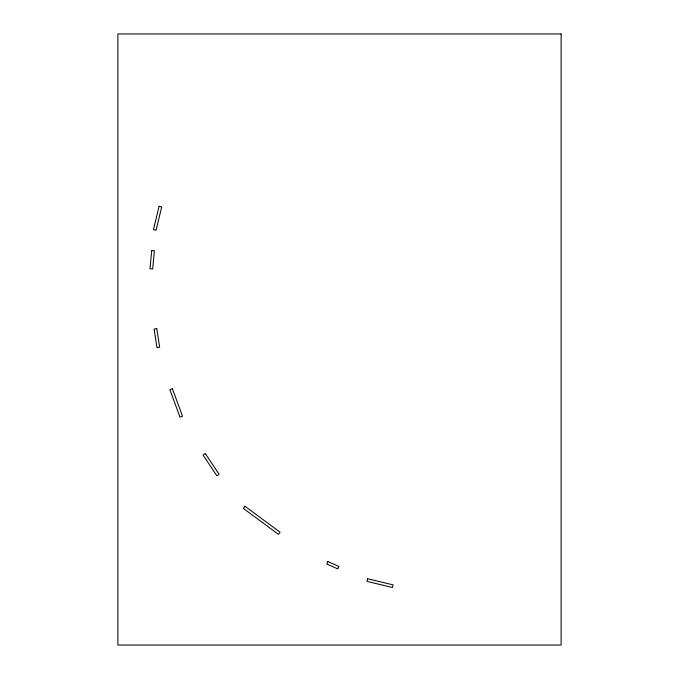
<?xml version="1.0" encoding="UTF-8"?>
<svg xmlns="http://www.w3.org/2000/svg" width="679" height="679" viewBox="0 0 679 679"><rect width="100%" height="100%" fill="white"/><g stroke="black" fill="none" stroke-linecap="round" stroke-linejoin="round"><path stroke-width="1.02" d="M151.706 250.509L149.983 268.723L152.665 268.977L154.388 250.763L151.706 250.509M159.073 206.297L153.454 229.629L156.085 230.257L161.695 206.934L159.073 206.297M367.628 578.754L366.991 581.377L392.462 587.496L393.09 584.874L367.628 578.754M327.864 561.558L326.769 564.028L337.777 568.926L338.872 566.464L327.864 561.558M244.975 506.245L243.371 508.41L278.458 534.348L280.062 532.183L244.975 506.245M205.313 453.564L203.063 455.057L216.856 475.826L219.105 474.341L205.313 453.564M172.381 388.728L169.852 389.661L179.986 417.118L182.515 416.185L172.381 388.728M156.764 328.678L154.099 329.094L157.002 347.631L159.667 347.207L156.764 328.678M561.126 33.95L117.874 33.95L117.874 645.05L561.126 645.05L561.126 33.95"/></g></svg>
